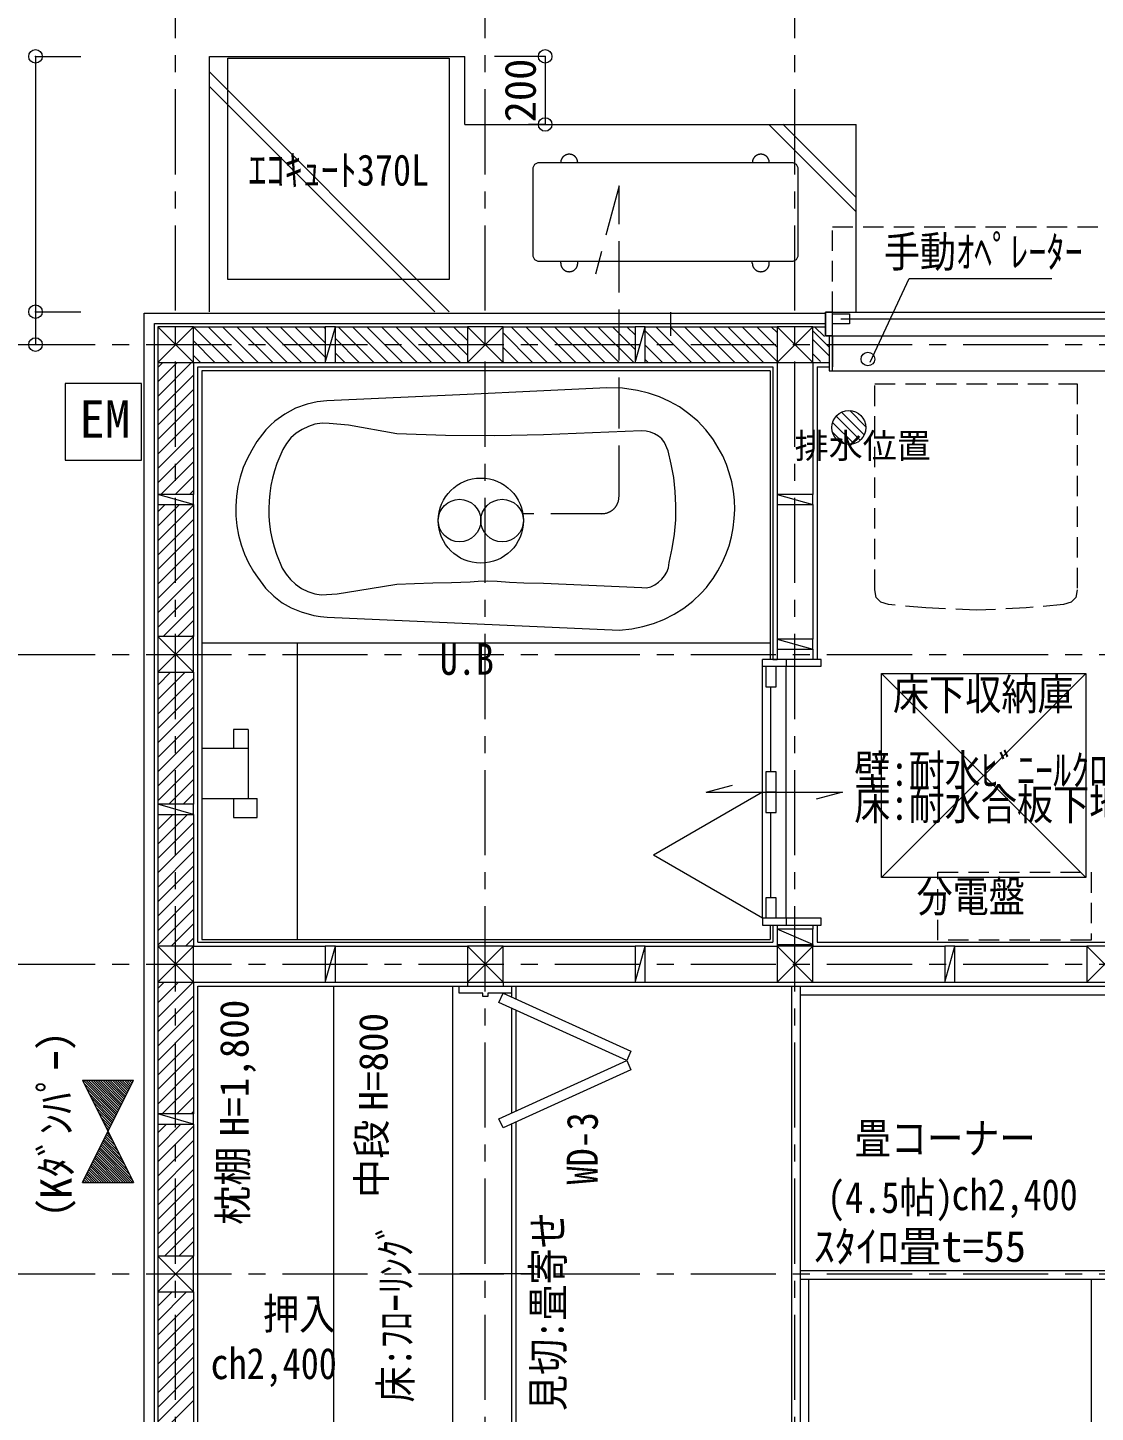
# Model space of a CAD drawing. Units: millimetres at full size, sheet at 1:50. Extents: x -16792 to 54909, y -26252 to 25759.
# Drawn here: x -5591 to -2454, y 412 to 4480 of the extents above; entities that cross this region are included whole.
import ezdxf
from ezdxf.enums import TextEntityAlignment as Align

# ---------------------------------------------------------------- set-up
doc = ezdxf.new("R2010")
doc.units = ezdxf.units.MM
doc.header["$LTSCALE"] = 50
doc.header["$PDMODE"] = 32
doc.header["$PDSIZE"] = 40
for name, pattern in [('CHAIN1', [8, 5, -1, 1, -1]), ('DASHED1', [1.8, 1.2, -0.6]), ('DASHED3', [4, 3, -1])]:
    doc.linetypes.add(name, pattern=pattern)
for name, color, linetype, lineweight in [('3-1_通り芯・通り番号', 7, 'Continuous', 13), ('3-2_柱(黄)', 4, 'Continuous', 5), ('3-3_仕上線(黄)', 3, 'Continuous', 20), ('3-4_下地・間柱(水色)', 4, 'Continuous', 5), ('3-5_サッシ・室内建具', 7, 'Continuous', 13), ('3-6_住宅設備・造作', 4, 'Continuous', 5), ('3-8_ハッチング', 1, 'Continuous', 9), ('3-9_建築設備', 5, 'Continuous', 13), ('3-A_文字', 7, 'Continuous', 13), ('3-F_寸法・方位', 7, 'Continuous', 13), ('C-0', 6, 'Continuous', 13)]:
    doc.layers.add(name, color=color, linetype=linetype, lineweight=lineweight)
doc.layers.add('C-A', color=6, linetype='Continuous')
doc.styles.add('ＭＳ ゴシック', font='')
doc.styles.get('ＭＳ ゴシック').set_extended_font_data('MS Gothic')

msp = doc.modelspace()

# ---------------------------------------------------------------- linework, layer by layer
at = {"layer": '3-1_通り芯・通り番号', "color": 1, "linetype": 'CHAIN1', "lineweight": 9}
for p, q in [((-5156.26, -5551.2), (-5156.26, 6242.32)), ((-4246.26, -5551.2), (-4246.26, 6242.32)), ((-3336.26, -5551.2), (-3336.26, 6242.32)), ((-7242.18, 3548.8), (4082.32, 3548.8)), ((-7242.18, 2638.8), (4082.32, 2638.8)), ((-7242.18, 1728.8), (4082.32, 1728.8)), ((-7242.18, 818.8), (4082.32, 818.8))]:
    msp.add_line(p, q, dxfattribs=at)
at = {"layer": '3-2_柱(黄)'}
for p, q in [((-5208.76, 3601.3), (-5103.76, 3496.3)), ((-5103.76, 3601.3), (-5208.76, 3496.3)), ((-4298.76, 3601.3), (-4193.76, 3496.3)), ((-4193.76, 3601.3), (-4298.76, 3496.3)), ((-3388.76, 3601.3), (-3283.76, 3496.3)), ((-3283.76, 3601.3), (-3388.76, 3496.3)), ((-5208.76, 2586.3), (-5103.76, 2691.3)), ((-5208.76, 2691.3), (-5103.76, 2586.3)), ((-3283.76, 1786.3), (-3388.76, 1831.3)), ((-5208.76, 1781.3), (-5103.76, 1676.3)), ((-5103.76, 1781.3), (-5208.76, 1676.3)), ((-4298.76, 1781.3), (-4193.76, 1676.3)), ((-4193.76, 1781.3), (-4298.76, 1676.3)), ((-3388.76, 1781.3), (-3283.76, 1676.3)), ((-3283.76, 1781.3), (-3388.76, 1676.3)), ((-2478.76, 1781.3), (-2373.76, 1676.3)), ((-2373.76, 1781.3), (-2478.76, 1676.3)), ((-5208.76, 766.3), (-5103.76, 871.3)), ((-5208.76, 871.3), (-5103.76, 766.3))]:
    msp.add_line(p, q, dxfattribs=at)
at = {"layer": '3-2_柱(黄)', "color": 3, "lineweight": 20}
for points in [[(-5208.76, 3601.3), (-5208.76, 3496.3), (-5103.76, 3496.3), (-5103.76, 3601.3)], [(-4298.76, 3601.3), (-4298.76, 3496.3), (-4193.76, 3496.3), (-4193.76, 3601.3)], [(-3388.76, 3601.3), (-3388.76, 3496.3), (-3283.76, 3496.3), (-3283.76, 3601.3)], [(-5208.76, 2586.3), (-5103.76, 2586.3), (-5103.76, 2691.3), (-5208.76, 2691.3)], [(-5208.76, 1781.3), (-5208.76, 1676.3), (-5103.76, 1676.3), (-5103.76, 1781.3)], [(-4298.76, 1781.3), (-4298.76, 1676.3), (-4193.76, 1676.3), (-4193.76, 1781.3)], [(-3388.76, 1781.3), (-3388.76, 1676.3), (-3283.76, 1676.3), (-3283.76, 1781.3)], [(-2478.76, 1781.3), (-2478.76, 1676.3), (-2373.76, 1676.3), (-2373.76, 1781.3)], [(-5208.76, 766.3), (-5103.76, 766.3), (-5103.76, 871.3), (-5208.76, 871.3)]]:
    msp.add_lwpolyline(points, close=True, dxfattribs=at)
at = {"layer": '3-3_仕上線(黄)'}
for p, q in [((-5248.76, 3641.3), (-4246.26, 3641.3)), ((-5248.76, 2638.8), (-5248.76, 3641.3)), ((-4246.26, 3641.3), (-3246.26, 3641.3)), ((-5091.26, 3483.8), (-4246.26, 3483.8)), ((-5091.26, 2638.8), (-5091.26, 3483.8)), ((-4246.26, 3483.8), (-3401.26, 3483.8)), ((-3401.26, 3483.8), (-3401.26, 2623.8)), ((-3271.26, 3483.8), (-3271.26, 2623.8)), ((-3271.26, 3483.8), (-3236.26, 3483.8)), ((-5248.76, 1728.8), (-5248.76, 2638.8)), ((-5091.26, 1793.8), (-5091.26, 2638.8)), ((-3401.26, 1843.8), (-3401.26, 1793.8)), ((-3271.26, 1843.8), (-3271.26, 1793.8)), ((-5091.26, 1793.8), (-4246.26, 1793.8)), ((-4246.26, 1793.8), (-3401.26, 1793.8)), ((-5248.76, 818.8), (-5248.76, 1728.8)), ((-5091.26, 1663.8), (-4323.26, 1663.8)), ((-5091.26, 818.8), (-5091.26, 1663.8)), ((-5248.76, 181.8), (-5248.76, 818.8)), ((-5091.26, 153.8), (-5091.26, 818.8))]:
    msp.add_line(p, q, dxfattribs=at)
for points in [[(-3271.26, 1793.8), (-2426.26, 1793.8), (-1581.26, 1793.8)], [(-4169.26, 1663.8), (-1581.26, 1663.8), (-1581.26, 1246.3)]]:
    msp.add_lwpolyline(points, dxfattribs=at)
at = {"layer": '3-4_下地・間柱(水色)'}
for p, q in [((-5217.76, 2638.8), (-5217.76, 3610.3)), ((-5217.76, 3610.3), (-4246.26, 3610.3)), ((-5103.76, 3601.3), (-4716.26, 3601.3)), ((-4716.26, 3496.3), (-4686.26, 3601.3)), ((-4686.26, 3601.3), (-4716.26, 3601.3)), ((-4716.26, 3601.3), (-4716.26, 3496.3)), ((-4686.26, 3496.3), (-4686.26, 3601.3)), ((-4686.26, 3601.3), (-4298.76, 3601.3)), ((-4246.26, 3610.3), (-3246.26, 3610.3)), ((-4193.76, 3601.3), (-3806.26, 3601.3)), ((-3806.26, 3496.3), (-3776.26, 3601.3)), ((-3776.26, 3601.3), (-3806.26, 3601.3)), ((-3806.26, 3601.3), (-3806.26, 3496.3)), ((-3776.26, 3601.3), (-3388.76, 3601.3)), ((-3776.26, 3496.3), (-3776.26, 3601.3)), ((-3283.76, 3601.3), (-3246.26, 3601.3)), ((-5103.76, 3496.3), (-5103.76, 3108.8)), ((-5103.76, 3496.3), (-4716.26, 3496.3)), ((-4716.26, 3496.3), (-4686.26, 3496.3)), ((-4686.26, 3496.3), (-4298.76, 3496.3)), ((-4193.76, 3496.3), (-3806.26, 3496.3)), ((-3806.26, 3496.3), (-3776.26, 3496.3)), ((-3776.26, 3496.3), (-3388.76, 3496.3)), ((-3388.76, 3496.3), (-3388.76, 3108.8)), ((-3283.76, 3496.3), (-3261.26, 3496.3)), ((-3283.76, 3496.3), (-3283.76, 3108.8)), ((-3144.72, 3267.68), (-3215.32, 3338.27)), ((-3132.67, 3283.91), (-3199.09, 3350.33)), ((-3128.08, 3307.6), (-3175.39, 3354.92)), ((-3162.71, 3257.38), (-3225.61, 3320.28)), ((-3190.08, 3256.46), (-3226.53, 3292.92)), ((-5103.76, 3078.8), (-5208.76, 3108.8)), ((-5103.76, 3108.8), (-5208.76, 3108.8)), ((-5103.76, 3078.8), (-5103.76, 3108.8)), ((-3388.76, 3108.8), (-3283.76, 3078.8)), ((-3388.76, 3108.8), (-3388.76, 3078.8)), ((-3283.76, 3108.8), (-3388.76, 3108.8)), ((-3283.76, 3078.8), (-3283.76, 3108.8)), ((-5208.76, 3078.8), (-5208.76, 2691.3)), ((-5208.76, 3078.8), (-5103.76, 3078.8)), ((-5103.76, 3078.8), (-5103.76, 2691.3)), ((-3388.76, 3078.8), (-3283.76, 3078.8)), ((-3388.76, 3078.8), (-3388.76, 2683.8)), ((-3283.76, 3078.8), (-3283.76, 2683.8)), ((-3388.76, 2683.8), (-3283.76, 2653.8)), ((-3388.76, 2683.8), (-3388.76, 2653.8)), ((-3283.76, 2683.8), (-3388.76, 2683.8)), ((-3388.76, 2653.8), (-3283.76, 2653.8)), ((-3388.76, 2653.8), (-3388.76, 2623.8)), ((-3283.76, 2653.8), (-3283.76, 2683.8)), ((-3283.76, 2653.8), (-3283.76, 2623.8)), ((-5217.76, 1728.8), (-5217.76, 2638.8)), ((-5208.76, 2586.3), (-5208.76, 2198.8)), ((-5103.76, 2586.3), (-5103.76, 2198.8)), ((-5103.76, 2168.8), (-5208.76, 2198.8)), ((-5208.76, 2198.8), (-5208.76, 2168.8)), ((-5103.76, 2198.8), (-5208.76, 2198.8)), ((-5103.76, 2168.8), (-5103.76, 2198.8)), ((-5208.76, 2168.8), (-5103.76, 2168.8)), ((-5208.76, 2168.8), (-5208.76, 1781.3)), ((-5103.76, 2168.8), (-5103.76, 1781.3)), ((-3388.76, 1843.8), (-3388.76, 1831.3)), ((-3388.76, 1831.3), (-3388.76, 1786.3)), ((-3283.76, 1831.3), (-3388.76, 1831.3)), ((-3283.76, 1843.8), (-3283.76, 1831.3)), ((-3283.76, 1786.3), (-3283.76, 1831.3)), ((-5103.76, 1781.3), (-4716.26, 1781.3)), ((-4716.26, 1676.3), (-4686.26, 1781.3)), ((-4686.26, 1781.3), (-4716.26, 1781.3)), ((-4716.26, 1781.3), (-4716.26, 1676.3)), ((-4686.26, 1676.3), (-4686.26, 1781.3)), ((-4686.26, 1781.3), (-4298.76, 1781.3)), ((-4193.76, 1781.3), (-3806.26, 1781.3)), ((-3806.26, 1676.3), (-3776.26, 1781.3)), ((-3776.26, 1781.3), (-3806.26, 1781.3)), ((-3806.26, 1781.3), (-3806.26, 1676.3)), ((-3776.26, 1676.3), (-3776.26, 1781.3)), ((-3776.26, 1781.3), (-3388.76, 1781.3)), ((-3388.76, 1786.3), (-3283.76, 1786.3)), ((-3388.76, 1786.3), (-3388.76, 1781.3)), ((-3283.76, 1786.3), (-3283.76, 1781.3)), ((-3283.76, 1781.3), (-2896.26, 1781.3)), ((-2896.26, 1676.3), (-2866.26, 1781.3)), ((-2866.26, 1781.3), (-2896.26, 1781.3)), ((-2896.26, 1781.3), (-2896.26, 1676.3)), ((-2866.26, 1676.3), (-2866.26, 1781.3)), ((-2866.26, 1781.3), (-2478.76, 1781.3)), ((-5217.76, 818.8), (-5217.76, 1728.8)), ((-5208.76, 1676.3), (-5208.76, 1288.8)), ((-5103.76, 1676.3), (-5103.76, 1288.8)), ((-5103.76, 1676.3), (-4716.26, 1676.3)), ((-4716.26, 1676.3), (-4686.26, 1676.3)), ((-4686.26, 1676.3), (-4298.76, 1676.3)), ((-4298.76, 1676.3), (-4298.76, 1663.8)), ((-4193.76, 1676.3), (-4193.76, 1663.8)), ((-4193.76, 1676.3), (-3806.26, 1676.3)), ((-3806.26, 1676.3), (-3776.26, 1676.3)), ((-3776.26, 1676.3), (-3388.76, 1676.3)), ((-3283.76, 1676.3), (-2896.26, 1676.3)), ((-2896.26, 1676.3), (-2866.26, 1676.3)), ((-2866.26, 1676.3), (-2478.76, 1676.3)), ((-4691.26, 153.8), (-4691.26, 1663.8)), ((-4341.26, -26.2), (-4341.26, 1663.8)), ((-4298.76, 1643.8), (-4298.76, 1643.7)), ((-4169.26, 1643.8), (-4169.26, 1632.66)), ((-3321.26, 1663.8), (-3321.26, -936.2)), ((-4169.26, 1599.7), (-4169.26, 1291.73)), ((-5103.76, 1258.8), (-5208.76, 1288.8)), ((-5208.76, 1288.8), (-5208.76, 1258.8)), ((-5103.76, 1288.8), (-5208.76, 1288.8)), ((-5103.76, 1258.8), (-5103.76, 1288.8)), ((-5208.76, 1258.8), (-5208.76, 871.3)), ((-5208.76, 1258.8), (-5103.76, 1258.8)), ((-5103.76, 1258.8), (-5103.76, 871.3)), ((-4169.26, 1258.78), (-4169.26, 378.83)), ((-5217.76, 181.8), (-5217.76, 818.8)), ((-3321.26, 803.8), (-1581.26, 803.8)), ((-5208.76, 766.3), (-5208.76, 378.8)), ((-5103.76, 766.3), (-5103.76, 378.8))]:
    msp.add_line(p, q, dxfattribs=at)
at = {"layer": '3-4_下地・間柱(水色)', "color": 1, "lineweight": 9}
for p, q in [((-4156.26, 1663.8), (-4156.26, 1626.75)), ((-3346.26, 1663.8), (-3346.26, -936.2)), ((-3321.26, 1638.8), (-1581.26, 1638.8)), ((-4156.26, 1593.79), (-4156.26, 1297.65)), ((-4156.26, 1264.69), (-4156.26, 372.91)), ((-3321.26, 828.8), (-1581.26, 828.8)), ((-3296.26, 803.8), (-3296.26, -936.2)), ((-2466.26, 803.8), (-2466.26, -936.2))]:
    msp.add_line(p, q, dxfattribs=at)
at = {"layer": '3-4_下地・間柱(水色)'}
msp.add_lwpolyline([(-5208.76, 3496.3), (-5208.76, 3108.8), (-5208.76, 3078.8)], dxfattribs=at)
msp.add_circle((-3178.01, 3304.98), 50, dxfattribs=at)
at = {"layer": '3-5_サッシ・室内建具'}
for p, q in [((-3226.26, 3644.3), (-3246.26, 3644.3)), ((-3246.26, 3574.3), (-3246.26, 3644.3)), ((-3246.26, 3644.3), (-1626.26, 3644.3)), ((-3246.26, 3641.3), (-3246.26, 3632.3)), ((-3226.26, 3471.8), (-3226.26, 3644.3)), ((-3201.26, 3624.3), (-1651.26, 3624.3)), ((-3226.26, 3574.3), (-3246.26, 3574.3)), ((-3246.26, 3574.3), (-1626.26, 3574.3)), ((-3236.26, 3471.8), (-1616.26, 3471.8)), ((-3259.26, 2623.8), (-3431.76, 2623.8)), ((-3431.76, 2603.8), (-3431.76, 2623.8)), ((-3431.76, 1863.8), (-3431.76, 2603.8)), ((-3431.76, 2603.8), (-3259.26, 2603.8)), ((-3421.76, 2603.8), (-3421.76, 2543.8)), ((-3401.26, 2623.8), (-3388.76, 2623.8)), ((-3391.76, 2543.8), (-3391.76, 2603.8)), ((-3361.76, 2623.8), (-3361.76, 2603.8)), ((-3361.76, 1863.8), (-3361.76, 2603.8)), ((-3259.26, 2603.8), (-3259.26, 2623.8)), ((-3421.76, 2543.8), (-3391.76, 2543.8)), ((-3406.76, 2293.8), (-3406.76, 2543.8)), ((-3421.76, 2293.8), (-3421.76, 2173.8)), ((-3391.76, 2293.8), (-3421.76, 2293.8)), ((-3391.76, 2173.8), (-3391.76, 2293.8)), ((-3596.76, 2233.8), (-3519.48, 2254.51)), ((-3431.86, 2233.8), (-3752.29, 2048.8)), ((-3596.76, 2233.8), (-3196.76, 2233.8)), ((-3391.76, 2233.8), (-3421.76, 2233.8)), ((-3196.76, 2233.8), (-3274.03, 2213.1)), ((-3421.76, 2173.8), (-3391.76, 2173.8)), ((-3406.76, 1923.8), (-3406.76, 2173.8)), ((-3431.86, 1863.8), (-3752.29, 2048.8)), ((-3391.76, 1863.8), (-3391.76, 1923.8)), ((-3259.26, 1863.8), (-3431.76, 1863.8)), ((-3431.76, 1863.8), (-3431.76, 1843.8)), ((-3401.26, 1843.8), (-3388.76, 1843.8)), ((-3361.76, 1863.8), (-3361.76, 1843.8)), ((-4323.26, 1643.8), (-4323.26, 1663.8)), ((-4323.26, 1663.8), (-4169.26, 1663.8)), ((-4253.76, 1643.8), (-4323.26, 1643.8)), ((-4253.76, 1633.8), (-4253.76, 1643.8)), ((-4169.26, 1643.8), (-4238.76, 1643.8)), ((-4169.26, 1663.8), (-4169.26, 1643.8)), ((-4101.26, 818.8), (-4321.26, 818.8))]:
    msp.add_line(p, q, dxfattribs=at)
at = {"layer": '3-5_サッシ・室内建具', "linetype": 'DASHED1'}
msp.add_lwpolyline([(-3226.26, 3644.3), (-3226.26, 3894.3), (-1626.26, 3894.3)], dxfattribs=at)
at = {"layer": '3-5_サッシ・室内建具'}
for points in [[(-3115.02, 3497.55), (-3001.03, 3742.8), (-2581.39, 3742.8)], [(-3246.26, 3641.3), (-3246.26, 3574.3), (-3226.26, 3574.3), (-3226.26, 3483.8)], [(-3226.26, 3639.3), (-3176.26, 3639.3), (-3176.26, 3609.3), (-3226.26, 3609.3)], [(-3236.26, 3574.3), (-3236.26, 3471.8), (-3226.26, 3471.8)], [(-3391.76, 1923.8), (-3421.76, 1923.8), (-3421.76, 1863.8)], [(-3431.76, 1843.8), (-3259.26, 1843.8), (-3259.26, 1863.8)], [(-4238.76, 1643.8), (-4238.76, 1633.8), (-4253.76, 1633.8)]]:
    msp.add_lwpolyline(points, dxfattribs=at)
msp.add_lwpolyline([(-4193.76, 1247.63), (-4206.18, 1274.94), (-3830.69, 1445.72), (-4206.18, 1616.49), (-4193.76, 1643.8), (-3818.27, 1473.03), (-3830.69, 1445.72), (-3818.27, 1418.41)], close=True, dxfattribs=at)
msp.add_circle((-3122.05, 3506.34), 20.02, dxfattribs=at)
at = {"layer": '3-6_住宅設備・造作'}
for p, q in [((-5056.26, 4395.3), (-4306.26, 4395.3)), ((-5056.26, 3645.3), (-5056.26, 4395.3)), ((-4306.26, 4195.3), (-4306.26, 4395.3)), ((-5056.26, 4349.49), (-4352.07, 3645.3)), ((-5056.26, 4307.06), (-4394.5, 3645.3)), ((-4306.26, 4195.3), (-3156.26, 4195.3)), ((-3413.18, 4195.3), (-3156.26, 3938.38)), ((-3371.5, 4196.05), (-3156.26, 3980.81)), ((-3156.26, 3645.3), (-3156.26, 4195.3)), ((-3999.24, 4107.9), (-3999.96, 4107.9)), ((-3341.6, 4082.9), (-4091.6, 4082.9)), ((-4024.6, 3787.9), (-4024.6, 3793.9)), ((-3974.61, 3787.18), (-3974.61, 3793.9)), ((-3461.6, 3787.9), (-3461.6, 3793.9)), ((-3411.61, 3787.18), (-3411.61, 3793.9)), ((-3999.96, 3762.9), (-3999.24, 3762.9)), ((-3408.76, 3471.3), (-5078.76, 3471.3)), ((-3408.76, 3471.3), (-3408.76, 2623.8)), ((-3408.76, 2671.3), (-5078.76, 2671.3)), ((-4798.76, 2671.3), (-4798.76, 1801.3)), ((-3082.09, 1982.97), (-2482.09, 2582.97)), ((-3082.09, 2582.97), (-2482.09, 2582.97)), ((-4985.76, 2418.3), (-4985.76, 2362.3)), ((-4942.76, 2418.3), (-4985.76, 2418.3)), ((-4942.76, 2418.3), (-4942.76, 2215.3)), ((-4942.76, 2362.3), (-5078.76, 2362.3)), ((-5078.76, 2215.3), (-4916.76, 2215.3)), ((-4985.76, 2215.3), (-4985.76, 2159.3)), ((-3408.76, 1843.8), (-3408.76, 1801.3))]:
    msp.add_line(p, q, dxfattribs=at)
at = {"layer": '3-6_住宅設備・造作', "linetype": 'DASHED1'}
for p, q in [((-2506.86, 3433.3), (-2506.86, 2828.3)), ((-3097.86, 2806.3), (-3101.86, 2828.3)), ((-2506.86, 2828.3), (-2510.86, 2806.3)), ((-3083.86, 2792.3), (-3097.86, 2806.3)), ((-3061.86, 2785.3), (-3083.86, 2792.3)), ((-2951.86, 2775.3), (-3061.86, 2785.3)), ((-2803.86, 2768.3), (-2951.86, 2775.3)), ((-2656.86, 2775.3), (-2803.86, 2768.3)), ((-2546.86, 2785.3), (-2656.86, 2775.3)), ((-2524.86, 2792.3), (-2546.86, 2785.3)), ((-2510.86, 2806.3), (-2524.86, 2792.3))]:
    msp.add_line(p, q, dxfattribs=at)
at = {"layer": '3-6_住宅設備・造作'}
msp.add_lwpolyline([(-4352.68, 4389.89), (-4352.68, 3739.89), (-5002.68, 3739.89), (-5002.68, 4389.89)], close=True, dxfattribs=at)
for points in [[(-3999.96, 4107.9), (-4000.68, 4107.87), (-4001.4, 4107.83), (-4002.12, 4107.77), (-4002.83, 4107.69), (-4003.55, 4107.58), (-4004.26, 4107.46), (-4004.96, 4107.32), (-4005.66, 4107.15), (-4006.36, 4106.97), (-4007.05, 4106.76), (-4007.74, 4106.54), (-4008.41, 4106.29), (-4009.08, 4106.03), (-4009.75, 4105.75), (-4010.4, 4105.44), (-4011.05, 4105.12), (-4011.68, 4104.78), (-4012.31, 4104.43), (-4012.92, 4104.05), (-4013.53, 4103.66), (-4014.12, 4103.25), (-4014.7, 4102.82), (-4015.27, 4102.38), (-4015.82, 4101.92), (-4016.36, 4101.44), (-4016.89, 4100.95), (-4017.41, 4100.45), (-4017.9, 4099.93), (-4018.39, 4099.39), (-4018.85, 4098.84), (-4019.31, 4098.28), (-4019.74, 4097.71), (-4020.16, 4097.12), (-4020.56, 4096.52), (-4020.95, 4095.91), (-4021.31, 4095.29), (-4021.66, 4094.66), (-4021.99, 4094.02), (-4022.3, 4093.37)], [(-3988.8, 4105.44), (-3989.45, 4105.75), (-3990.12, 4106.03), (-3990.79, 4106.29), (-3991.47, 4106.54), (-3992.15, 4106.76), (-3992.84, 4106.97), (-3993.54, 4107.15), (-3994.24, 4107.32), (-3994.94, 4107.46), (-3995.65, 4107.58), (-3996.37, 4107.69), (-3997.08, 4107.77), (-3997.8, 4107.83), (-3998.52, 4107.87), (-3999.24, 4107.9)], [(-3436.96, 4107.9), (-3437.68, 4107.87), (-3438.4, 4107.83), (-3439.12, 4107.77), (-3439.83, 4107.69), (-3440.55, 4107.58), (-3441.26, 4107.46), (-3441.96, 4107.32), (-3442.66, 4107.15), (-3443.36, 4106.97), (-3444.05, 4106.76), (-3444.74, 4106.54), (-3445.41, 4106.29), (-3446.08, 4106.03), (-3446.75, 4105.75), (-3447.4, 4105.44), (-3448.05, 4105.12), (-3448.68, 4104.78), (-3449.31, 4104.43), (-3449.92, 4104.05), (-3450.53, 4103.66), (-3451.12, 4103.25), (-3451.7, 4102.82), (-3452.27, 4102.38), (-3452.82, 4101.92), (-3453.36, 4101.44), (-3453.89, 4100.95), (-3454.41, 4100.45), (-3454.9, 4099.93), (-3455.39, 4099.39), (-3455.85, 4098.84), (-3456.31, 4098.28), (-3456.74, 4097.71), (-3457.16, 4097.12), (-3457.56, 4096.52), (-3457.95, 4095.91), (-3458.31, 4095.29), (-3458.66, 4094.66), (-3458.99, 4094.02), (-3459.3, 4093.37)], [(-3425.8, 4105.44), (-3426.45, 4105.75), (-3427.12, 4106.03), (-3427.79, 4106.29), (-3428.47, 4106.54), (-3429.15, 4106.76), (-3429.84, 4106.97), (-3430.54, 4107.15), (-3431.24, 4107.32), (-3431.94, 4107.46), (-3432.65, 4107.58), (-3433.37, 4107.69), (-3434.08, 4107.77), (-3434.8, 4107.83), (-3435.52, 4107.87), (-3436.24, 4107.9), (-3436.96, 4107.9)], [(-4091.6, 4082.9), (-4101.6, 4077.9), (-4106.6, 4067.9)], [(-4106.6, 4067.9), (-4106.6, 3808.9), (-4101.6, 3798.9), (-4091.6, 3793.9), (-3341.6, 3793.9)], [(-4022.3, 4093.37), (-4022.59, 4092.71), (-4022.87, 4092.05), (-4023.12, 4091.37), (-4023.36, 4090.69), (-4023.57, 4090), (-4023.76, 4089.31), (-4023.94, 4088.61), (-4024.09, 4087.91), (-4024.23, 4087.2), (-4024.34, 4086.49), (-4024.44, 4085.77), (-4024.51, 4085.06), (-4024.56, 4084.34), (-4024.59, 4083.62), (-4024.6, 4082.9)], [(-3974.6, 4082.9), (-3974.61, 4083.62), (-3974.64, 4084.34), (-3974.69, 4085.06), (-3974.77, 4085.77), (-3974.86, 4086.49), (-3974.97, 4087.2), (-3975.11, 4087.91), (-3975.26, 4088.61), (-3975.44, 4089.31), (-3975.63, 4090), (-3975.85, 4090.69), (-3976.08, 4091.37), (-3976.34, 4092.05), (-3976.61, 4092.71), (-3976.9, 4093.37), (-3977.21, 4094.02), (-3977.54, 4094.66), (-3977.89, 4095.29), (-3978.26, 4095.91), (-3978.64, 4096.52), (-3979.04, 4097.12), (-3979.46, 4097.71), (-3979.9, 4098.28), (-3980.35, 4098.84), (-3980.81, 4099.39), (-3981.3, 4099.93), (-3981.8, 4100.45), (-3982.31, 4100.95), (-3982.84, 4101.44), (-3983.38, 4101.92), (-3983.93, 4102.38), (-3984.5, 4102.82), (-3985.08, 4103.25), (-3985.67, 4103.66), (-3986.28, 4104.05), (-3986.89, 4104.43), (-3987.52, 4104.78), (-3988.16, 4105.12), (-3988.8, 4105.44)], [(-3459.3, 4093.37), (-3459.59, 4092.71), (-3459.87, 4092.05), (-3460.12, 4091.37), (-3460.36, 4090.69), (-3460.57, 4090), (-3460.76, 4089.31), (-3460.94, 4088.61), (-3461.09, 4087.91), (-3461.23, 4087.2), (-3461.34, 4086.49), (-3461.44, 4085.77), (-3461.51, 4085.06), (-3461.56, 4084.34), (-3461.59, 4083.62), (-3461.6, 4082.9)], [(-3411.6, 4082.9), (-3411.61, 4083.62), (-3411.64, 4084.34), (-3411.69, 4085.06), (-3411.77, 4085.77), (-3411.86, 4086.49), (-3411.97, 4087.2), (-3412.11, 4087.91), (-3412.26, 4088.61), (-3412.44, 4089.31), (-3412.63, 4090), (-3412.85, 4090.69), (-3413.08, 4091.37), (-3413.34, 4092.05), (-3413.61, 4092.71), (-3413.9, 4093.37), (-3414.21, 4094.02), (-3414.54, 4094.66), (-3414.89, 4095.29), (-3415.26, 4095.91), (-3415.64, 4096.52), (-3416.04, 4097.12), (-3416.46, 4097.71), (-3416.9, 4098.28), (-3417.35, 4098.84), (-3417.81, 4099.39), (-3418.3, 4099.93), (-3418.8, 4100.45), (-3419.31, 4100.95), (-3419.84, 4101.44), (-3420.38, 4101.92), (-3420.93, 4102.38), (-3421.5, 4102.82), (-3422.08, 4103.25), (-3422.67, 4103.66), (-3423.28, 4104.05), (-3423.89, 4104.43), (-3424.52, 4104.78), (-3425.16, 4105.12), (-3425.8, 4105.44)], [(-3341.6, 3793.9), (-3331.6, 3798.9), (-3326.6, 3808.9), (-3326.6, 4067.9), (-3331.6, 4077.9), (-3341.6, 4082.9)], [(-4024.6, 3787.9), (-4024.59, 3787.18), (-4024.56, 3786.46), (-4024.51, 3785.74), (-4024.44, 3785.02), (-4024.34, 3784.31), (-4024.23, 3783.6), (-4024.09, 3782.89), (-4023.94, 3782.18), (-4023.76, 3781.49), (-4023.57, 3780.79), (-4023.36, 3780.1), (-4023.12, 3779.42), (-4022.87, 3778.75), (-4022.59, 3778.08), (-4022.3, 3777.42), (-4021.99, 3776.77), (-4021.66, 3776.13), (-4021.31, 3775.5), (-4020.95, 3774.88), (-4020.56, 3774.27), (-4020.16, 3773.67), (-4019.74, 3773.09), (-4019.31, 3772.51), (-4018.85, 3771.95), (-4018.39, 3771.4), (-4017.9, 3770.87), (-4017.41, 3770.35), (-4016.89, 3769.84), (-4016.36, 3769.35), (-4015.82, 3768.88), (-4015.27, 3768.42), (-4014.7, 3767.97), (-4014.12, 3767.55), (-4013.53, 3767.14), (-4012.92, 3766.74), (-4012.31, 3766.37), (-4011.68, 3766.01), (-4011.05, 3765.67), (-4010.4, 3765.35)], [(-3976.9, 3777.42), (-3976.61, 3778.08), (-3976.34, 3778.75), (-3976.08, 3779.42), (-3975.85, 3780.1), (-3975.63, 3780.79), (-3975.44, 3781.49), (-3975.26, 3782.18), (-3975.11, 3782.89), (-3974.97, 3783.6), (-3974.86, 3784.31), (-3974.77, 3785.02), (-3974.69, 3785.74), (-3974.64, 3786.46), (-3974.61, 3787.18), (-3974.6, 3787.9)], [(-3461.6, 3787.9), (-3461.59, 3787.18), (-3461.56, 3786.46), (-3461.51, 3785.74), (-3461.44, 3785.02), (-3461.34, 3784.31), (-3461.23, 3783.6), (-3461.09, 3782.89), (-3460.94, 3782.18), (-3460.76, 3781.49), (-3460.57, 3780.79), (-3460.36, 3780.1), (-3460.12, 3779.42), (-3459.87, 3778.75), (-3459.59, 3778.08), (-3459.3, 3777.42), (-3458.99, 3776.77), (-3458.66, 3776.13), (-3458.31, 3775.5), (-3457.95, 3774.88), (-3457.56, 3774.27), (-3457.16, 3773.67), (-3456.74, 3773.09), (-3456.31, 3772.51), (-3455.85, 3771.95), (-3455.39, 3771.4), (-3454.9, 3770.87), (-3454.41, 3770.35), (-3453.89, 3769.84), (-3453.36, 3769.35), (-3452.82, 3768.88), (-3452.27, 3768.42), (-3451.7, 3767.97), (-3451.12, 3767.55), (-3450.53, 3767.14), (-3449.92, 3766.74), (-3449.31, 3766.37), (-3448.68, 3766.01), (-3448.05, 3765.67), (-3447.4, 3765.35)], [(-3413.9, 3777.42), (-3413.61, 3778.08), (-3413.34, 3778.75), (-3413.08, 3779.42), (-3412.85, 3780.1), (-3412.63, 3780.79), (-3412.44, 3781.49), (-3412.26, 3782.18), (-3412.11, 3782.89), (-3411.97, 3783.6), (-3411.86, 3784.31), (-3411.77, 3785.02), (-3411.69, 3785.74), (-3411.64, 3786.46), (-3411.61, 3787.18), (-3411.6, 3787.9)], [(-4010.4, 3765.35), (-4009.75, 3765.05), (-4009.08, 3764.77), (-4008.41, 3764.5), (-4007.74, 3764.26), (-4007.05, 3764.03), (-4006.36, 3763.83), (-4005.66, 3763.64), (-4004.96, 3763.48), (-4004.26, 3763.34), (-4003.55, 3763.21), (-4002.83, 3763.11), (-4002.12, 3763.03), (-4001.4, 3762.96), (-4000.68, 3762.92), (-3999.96, 3762.9)], [(-3999.24, 3762.9), (-3998.52, 3762.92), (-3997.8, 3762.96), (-3997.08, 3763.03), (-3996.37, 3763.11), (-3995.65, 3763.21), (-3994.94, 3763.34), (-3994.24, 3763.48), (-3993.54, 3763.64), (-3992.84, 3763.83), (-3992.15, 3764.03), (-3991.47, 3764.26), (-3990.79, 3764.5), (-3990.12, 3764.77), (-3989.45, 3765.05), (-3988.8, 3765.35), (-3988.16, 3765.67), (-3987.52, 3766.01), (-3986.89, 3766.37), (-3986.28, 3766.74), (-3985.67, 3767.14), (-3985.08, 3767.55), (-3984.5, 3767.97), (-3983.93, 3768.42), (-3983.38, 3768.88), (-3982.84, 3769.35), (-3982.31, 3769.84), (-3981.8, 3770.35), (-3981.3, 3770.87), (-3980.81, 3771.4), (-3980.35, 3771.95), (-3979.9, 3772.51), (-3979.46, 3773.09), (-3979.04, 3773.67), (-3978.64, 3774.27), (-3978.26, 3774.88), (-3977.89, 3775.5), (-3977.54, 3776.13), (-3977.21, 3776.77), (-3976.9, 3777.42)], [(-3447.4, 3765.35), (-3446.75, 3765.05), (-3446.08, 3764.77), (-3445.41, 3764.5), (-3444.74, 3764.26), (-3444.05, 3764.03), (-3443.36, 3763.83), (-3442.66, 3763.64), (-3441.96, 3763.48), (-3441.26, 3763.34), (-3440.55, 3763.21), (-3439.83, 3763.11), (-3439.12, 3763.03), (-3438.4, 3762.96), (-3437.68, 3762.92), (-3436.96, 3762.9), (-3436.24, 3762.9)], [(-3436.24, 3762.9), (-3435.52, 3762.92), (-3434.8, 3762.96), (-3434.08, 3763.03), (-3433.37, 3763.11), (-3432.65, 3763.21), (-3431.94, 3763.34), (-3431.24, 3763.48), (-3430.54, 3763.64), (-3429.84, 3763.83), (-3429.15, 3764.03), (-3428.47, 3764.26), (-3427.79, 3764.5), (-3427.12, 3764.77), (-3426.45, 3765.05), (-3425.8, 3765.35), (-3425.16, 3765.67), (-3424.52, 3766.01), (-3423.89, 3766.37), (-3423.28, 3766.74), (-3422.67, 3767.14), (-3422.08, 3767.55), (-3421.5, 3767.97), (-3420.93, 3768.42), (-3420.38, 3768.88), (-3419.84, 3769.35), (-3419.31, 3769.84), (-3418.8, 3770.35), (-3418.3, 3770.87), (-3417.81, 3771.4), (-3417.35, 3771.95), (-3416.9, 3772.51), (-3416.46, 3773.09), (-3416.04, 3773.67), (-3415.64, 3774.27), (-3415.26, 3774.88), (-3414.89, 3775.5), (-3414.54, 3776.13), (-3414.21, 3776.77), (-3413.9, 3777.42)], [(-5078.76, 3471.3), (-5078.76, 1801.3), (-3408.76, 1801.3)], [(-3521.64, 3145.59), (-3529.64, 3171.59), (-3537.64, 3196.59), (-3548.64, 3221.59), (-3561.64, 3245.59), (-3575.64, 3268.59), (-3577.64, 3271.59), (-3598.64, 3298.59), (-3621.64, 3323.59), (-3647.64, 3345.59), (-3675.64, 3365.59), (-3704.64, 3381.59), (-3734.64, 3395.59), (-3766.64, 3405.59), (-3798.64, 3413.59), (-3842.64, 3420.59), (-3888.64, 3421.59), (-4094.64, 3411.59), (-4299.64, 3402.59), (-4711.64, 3383.59), (-4740.64, 3380.59), (-4769.64, 3373.59), (-4803.64, 3361.59), (-4835.64, 3344.59), (-4864.64, 3323.59), (-4877.64, 3311.59), (-4890.64, 3298.59), (-4900.64, 3285.59), (-4917.64, 3263.59), (-4932.64, 3238.59), (-4945.64, 3213.59), (-4957.64, 3187.59), (-4966.64, 3159.59), (-4973.64, 3131.59), (-4977.64, 3103.59), (-4979.64, 3074.59)], [(-4505.64, 3286.59), (-4647.64, 3311.59), (-4704.64, 3316.59), (-4725.64, 3317.59), (-4746.64, 3314.59), (-4765.64, 3308.59), (-4784.64, 3299.59), (-4801.64, 3288.59), (-4817.64, 3274.59), (-4830.64, 3258.59), (-4840.64, 3240.59), (-4858.64, 3199.59), (-4865.64, 3177.59), (-4871.64, 3156.59), (-4876.64, 3134.59), (-4879.64, 3111.59), (-4881.64, 3089.59), (-4882.64, 3066.59), (-4882.64, 3043.59), (-4880.64, 3021.59), (-4877.64, 2998.59), (-4872.64, 2976.59), (-4866.64, 2954.59), (-4859.64, 2933.59), (-4842.64, 2891.59), (-4831.64, 2874.59), (-4818.64, 2858.59), (-4803.64, 2844.59), (-4786.64, 2832.59), (-4767.64, 2823.59), (-4747.47, 2816.15), (-4728.04, 2813.9), (-4681.84, 2816.15), (-4620.43, 2826.01), (-4505.64, 2844.59)], [(-3737.64, 3279.59), (-3748.64, 3286.59), (-3760.64, 3291.59), (-3773.64, 3294.59), (-3787.64, 3295.59), (-4075.64, 3283.59), (-4218.64, 3280.59), (-4362.64, 3281.59), (-4505.64, 3286.59)], [(-4505.64, 2844.59), (-4454.64, 2846.59), (-4400.64, 2848.59), (-4345.64, 2849.59), (-4317.64, 2850.59), (-4290.64, 2851.59), (-4266.64, 2853.59), (-4238.64, 2854.59), (-4211.64, 2853.59), (-4174.64, 2850.59), (-4132.64, 2848.59), (-4075.64, 2847.59), (-3786.64, 2835.59), (-3772.64, 2834.59), (-3759.64, 2837.59), (-3747.64, 2842.59), (-3737.64, 2850.59), (-3727.64, 2859.59), (-3719.64, 2869.59), (-3712.64, 2880.59), (-3707.64, 2892.59), (-3705.64, 2908.59), (-3696.64, 2949.59), (-3690.64, 2991.59), (-3686.64, 3033.59), (-3686.64, 3075.59), (-3688.64, 3117.59), (-3692.64, 3158.59), (-3699.64, 3197.59), (-3708.64, 3236.59), (-3719.64, 3261.59), (-3727.64, 3271.59), (-3737.64, 3279.59)], [(-4979.64, 3074.59), (-4979.64, 3045.59), (-4976.64, 3016.59), (-4971.64, 2988.59), (-4963.64, 2960.59), (-4953.64, 2933.59), (-4941.64, 2907.59), (-4927.64, 2882.59), (-4915.64, 2865.59), (-4891.64, 2833.59), (-4867.64, 2809.59), (-4842.64, 2790.59), (-4816.64, 2775.59), (-4787.64, 2763.59), (-4749.64, 2752.59), (-4730.64, 2749.59), (-4710.64, 2747.59), (-3851.64, 2709.59), (-3815.64, 2713.59), (-3783.64, 2720.59), (-3751.64, 2729.59), (-3721.64, 2741.59), (-3691.64, 2756.59), (-3662.64, 2774.59), (-3636.64, 2794.59), (-3611.64, 2818.59), (-3596.64, 2835.59), (-3589.64, 2844.59), (-3576.64, 2861.59), (-3562.64, 2884.59), (-3550.64, 2907.59), (-3539.64, 2932.59), (-3529.64, 2957.59), (-3522.64, 2983.59), (-3517.64, 3010.59), (-3514.64, 3037.59), (-3512.64, 3064.59), (-3513.64, 3091.59), (-3516.64, 3118.59), (-3521.64, 3145.59)], [(-2482.09, 2582.97), (-2482.09, 1982.97), (-3082.09, 1982.97), (-3082.09, 2582.97), (-2482.09, 1982.97)], [(-4985.76, 2159.3), (-4916.76, 2159.3), (-4916.76, 2215.3)]]:
    msp.add_lwpolyline(points, dxfattribs=at)
at = {"layer": '3-6_住宅設備・造作', "linetype": 'DASHED1'}
msp.add_lwpolyline([(-3101.86, 2828.3), (-3101.86, 3433.3), (-2506.86, 3433.3)], dxfattribs=at)
at = {"layer": '3-8_ハッチング'}
for p, q in [((-5103.16, 3601.3), (-4998.16, 3496.3)), ((-5060.73, 3601.3), (-4955.73, 3496.3)), ((-5018.3, 3601.3), (-4913.3, 3496.3)), ((-4975.88, 3601.3), (-4870.88, 3496.3)), ((-4933.45, 3601.3), (-4828.45, 3496.3)), ((-4891.02, 3601.3), (-4786.02, 3496.3)), ((-4848.6, 3601.3), (-4743.6, 3496.3)), ((-4806.17, 3601.3), (-4716.26, 3511.39)), ((-4763.74, 3601.3), (-4716.26, 3553.82)), ((-4721.32, 3601.3), (-4716.26, 3596.24)), ((-4678.89, 3601.3), (-4573.89, 3496.3)), ((-4636.47, 3601.3), (-4531.47, 3496.3)), ((-4594.04, 3601.3), (-4489.04, 3496.3)), ((-4551.61, 3601.3), (-4446.61, 3496.3)), ((-4509.19, 3601.3), (-4404.19, 3496.3)), ((-4466.76, 3601.3), (-4361.76, 3496.3)), ((-4424.33, 3601.3), (-4319.33, 3496.3)), ((-4381.91, 3601.3), (-4298.76, 3518.15)), ((-4339.48, 3601.3), (-4298.76, 3560.58)), ((-4193.76, 3582.86), (-4107.2, 3496.3)), ((-4169.77, 3601.3), (-4064.77, 3496.3)), ((-4127.35, 3601.3), (-4022.35, 3496.3)), ((-4084.92, 3601.3), (-3979.92, 3496.3)), ((-4042.5, 3601.3), (-3937.5, 3496.3)), ((-4000.07, 3601.3), (-3895.07, 3496.3)), ((-3957.64, 3601.3), (-3852.64, 3496.3)), ((-3915.22, 3601.3), (-3810.22, 3496.3)), ((-3872.79, 3601.3), (-3806.26, 3534.77)), ((-3830.36, 3601.3), (-3806.26, 3577.2)), ((-3776.26, 3589.62), (-3682.94, 3496.3)), ((-3745.51, 3601.3), (-3640.51, 3496.3)), ((-3703.08, 3601.3), (-3598.08, 3496.3)), ((-3660.66, 3601.3), (-3555.66, 3496.3)), ((-3618.23, 3601.3), (-3513.23, 3496.3)), ((-3575.81, 3601.3), (-3470.81, 3496.3)), ((-3533.38, 3601.3), (-3428.38, 3496.3)), ((-3490.95, 3601.3), (-3388.76, 3499.11)), ((-3448.53, 3601.3), (-3388.76, 3541.53)), ((-3406.1, 3601.3), (-3388.76, 3583.96)), ((-3283.15, 3588.2), (-3236.26, 3541.31)), ((-3278.82, 3601.3), (-3249.61, 3572.09)), ((-5103.76, 3559.48), (-5040.58, 3496.3)), ((-4686.26, 3566.24), (-4616.32, 3496.3)), ((-4193.76, 3540.43), (-4149.63, 3496.3)), ((-3776.26, 3547.2), (-3725.36, 3496.3)), ((-3283.76, 3563.81), (-3236.85, 3516.9)), ((-5103.76, 3517.05), (-5083.01, 3496.3)), ((-4686.26, 3523.82), (-4658.74, 3496.3)), ((-4193.76, 3498.01), (-4192.05, 3496.3)), ((-3776.26, 3504.77), (-3767.79, 3496.3)), ((-3283.76, 3521.39), (-3261.26, 3498.89)), ((-5208.76, 3481.59), (-5194.05, 3496.3)), ((-5208.76, 3439.17), (-5151.62, 3496.3)), ((-5208.76, 3396.74), (-5109.2, 3496.3)), ((-5208.76, 3354.31), (-5103.76, 3459.31)), ((-5103.76, 3496.3), (-4716.26, 3496.3)), ((-5103.76, 3496.3), (-5103.76, 3108.8)), ((-4686.26, 3496.3), (-4298.76, 3496.3)), ((-4193.76, 3496.3), (-3806.26, 3496.3)), ((-3776.26, 3496.3), (-3388.76, 3496.3)), ((-3283.76, 3496.3), (-3236.26, 3496.3)), ((-5208.76, 3311.89), (-5103.76, 3416.89)), ((-5208.76, 3269.46), (-5103.76, 3374.46)), ((-5208.76, 3227.03), (-5103.76, 3332.03)), ((-5208.76, 3184.61), (-5103.76, 3289.61)), ((-5208.76, 3142.18), (-5103.76, 3247.18)), ((-5199.71, 3108.8), (-5103.76, 3204.75)), ((-5103.76, 3162.33), (-5157.28, 3108.8)), ((-5103.76, 3119.9), (-5114.86, 3108.8)), ((-5187.28, 3078.8), (-5208.76, 3057.33)), ((-5144.86, 3078.8), (-5208.76, 3014.9)), ((-5208.76, 2972.47), (-5103.76, 3077.47)), ((-5103.76, 3078.8), (-5103.76, 2691.3)), ((-5208.76, 2930.05), (-5103.76, 3035.05)), ((-5208.76, 2887.62), (-5103.76, 2992.62)), ((-5208.76, 2845.2), (-5103.76, 2950.2)), ((-5208.76, 2802.77), (-5103.76, 2907.77)), ((-5208.76, 2760.34), (-5103.76, 2865.34)), ((-5208.76, 2717.92), (-5103.76, 2822.92)), ((-5192.95, 2691.3), (-5103.76, 2780.49)), ((-5150.52, 2691.3), (-5103.76, 2738.06)), ((-5108.09, 2691.3), (-5103.76, 2695.64)), ((-5208.76, 2548.21), (-5170.67, 2586.3)), ((-5208.76, 2505.78), (-5128.24, 2586.3)), ((-5208.76, 2463.36), (-5103.76, 2568.36)), ((-5103.76, 2586.3), (-5103.76, 2198.8)), ((-5208.76, 2420.93), (-5103.76, 2525.93)), ((-5208.76, 2378.51), (-5103.76, 2483.51)), ((-5208.76, 2336.08), (-5103.76, 2441.08)), ((-5208.76, 2293.65), (-5103.76, 2398.65)), ((-5208.76, 2251.23), (-5103.76, 2356.23)), ((-5208.76, 2208.8), (-5103.76, 2313.8)), ((-5103.76, 2271.37), (-5176.33, 2198.8)), ((-5103.76, 2228.95), (-5133.9, 2198.8)), ((-5163.9, 2168.8), (-5208.76, 2123.95)), ((-5208.76, 2081.52), (-5121.48, 2168.8)), ((-5206.33, 2168.8), (-5208.76, 2166.37)), ((-5103.76, 2168.8), (-5103.76, 1781.3)), ((-5208.76, 2039.09), (-5103.76, 2144.09)), ((-5208.76, 1996.67), (-5103.76, 2101.67)), ((-5208.76, 1954.24), (-5103.76, 2059.24)), ((-5208.76, 1911.81), (-5103.76, 2016.81)), ((-5208.76, 1869.39), (-5103.76, 1974.39)), ((-5208.76, 1826.96), (-5103.76, 1931.96)), ((-5208.76, 1784.54), (-5103.76, 1889.54)), ((-5169.57, 1781.3), (-5103.76, 1847.11)), ((-5127.14, 1781.3), (-5103.76, 1804.68)), ((-5208.76, 1657.26), (-5189.71, 1676.3)), ((-5208.76, 1614.83), (-5147.29, 1676.3)), ((-5208.76, 1572.4), (-5104.86, 1676.3)), ((-5103.76, 1676.3), (-5103.76, 1288.8)), ((-5208.76, 1529.98), (-5103.76, 1634.98)), ((-5208.76, 1487.55), (-5103.76, 1592.55)), ((-5208.76, 1445.12), (-5103.76, 1550.12)), ((-5208.76, 1402.7), (-5103.76, 1507.7)), ((-5208.76, 1360.27), (-5103.76, 1465.27)), ((-5208.76, 1317.84), (-5103.76, 1422.84)), ((-5195.38, 1288.8), (-5103.76, 1380.42)), ((-5103.76, 1337.99), (-5152.95, 1288.8)), ((-5103.76, 1295.57), (-5110.52, 1288.8)), ((-5182.95, 1258.8), (-5208.76, 1232.99)), ((-5140.52, 1258.8), (-5208.76, 1190.57)), ((-5208.76, 1148.14), (-5103.76, 1253.14)), ((-5103.76, 1258.8), (-5103.76, 871.3)), ((-5208.76, 1105.71), (-5103.76, 1210.71)), ((-5208.76, 1063.29), (-5103.76, 1168.29)), ((-5208.76, 1020.86), (-5103.76, 1125.86)), ((-5208.76, 978.43), (-5103.76, 1083.43)), ((-5208.76, 936.01), (-5103.76, 1041.01)), ((-5208.76, 893.58), (-5103.76, 998.58)), ((-5188.61, 871.3), (-5103.76, 956.15)), ((-5146.19, 871.3), (-5103.76, 913.73)), ((-5208.76, 723.88), (-5166.33, 766.3)), ((-5208.76, 681.45), (-5123.91, 766.3)), ((-5208.76, 639.02), (-5103.76, 744.02)), ((-5103.76, 766.3), (-5103.76, 378.8)), ((-5208.76, 596.6), (-5103.76, 701.6)), ((-5208.76, 554.17), (-5103.76, 659.17)), ((-5208.76, 511.74), (-5103.76, 616.74)), ((-5208.76, 469.32), (-5103.76, 574.32)), ((-5208.76, 426.89), (-5103.76, 531.89)), ((-5208.76, 384.46), (-5103.76, 489.46)), ((-5103.76, 447.04), (-5171.99, 378.8))]:
    msp.add_line(p, q, dxfattribs=at)
at = {"layer": '3-9_建築設備', "linetype": 'DASHED3'}
for p, q in [((-3853.31, 4015.15), (-3922.74, 3756.03)), ((-3853.31, 3102.08), (-3853.31, 4015.15)), ((-3903.31, 3052.08), (-4134.25, 3052.08))]:
    msp.add_line(p, q, dxfattribs=at)
at = {"layer": '3-9_建築設備', "linetype": 'DASHED1'}
for p, q in [((-2916.26, 1998.8), (-2466.26, 1998.8)), ((-2916.26, 1798.8), (-2916.26, 1998.8)), ((-2466.26, 1998.8), (-2466.26, 1798.8)), ((-2466.26, 1798.8), (-2916.26, 1798.8))]:
    msp.add_line(p, q, dxfattribs=at)
at = {"layer": '3-9_建築設備'}
msp.add_lwpolyline([(-5480.9, 3209.54), (-5255.9, 3209.54), (-5255.9, 3434.54), (-5480.9, 3434.54)], close=True, dxfattribs=at)
for centre, radius in [((-4259.25, 3031.69), 125), ((-4321.75, 3031.69), 62.5), ((-4196.75, 3031.69), 62.5)]:
    msp.add_circle(centre, radius, dxfattribs=at)
at = {"layer": '3-9_建築設備', "linetype": 'DASHED3'}
msp.add_arc((-3903.31, 3102.08), 50, 270, 0, dxfattribs=at)
at = {"layer": '3-A_文字'}
msp.add_line((-3701.26, 3574.3), (-3701.26, 3644.3), dxfattribs=at)
at = {"layer": '3-F_寸法・方位'}
for p, q in [((-5567.78, 4395.3), (-5435.04, 4395.3)), ((-5567.78, 4395.3), (-5567.78, 3645.3)), ((-4070.29, 4395.3), (-4219.46, 4395.3)), ((-4070.29, 4395.3), (-4070.29, 4195.3)), ((-4070.29, 4195.3), (-4119.6, 4195.3)), ((-5567.78, 3645.3), (-5435.04, 3645.3)), ((-5567.78, 3645.3), (-5567.78, 3548.8))]:
    msp.add_line(p, q, dxfattribs=at)
for p in [(-5567.78, 4395.3), (-4070.29, 4395.3), (-4070.29, 4195.3), (-5567.78, 3645.3), (-5567.78, 3548.8)]:
    msp.add_point(p, dxfattribs=at)
at = {"layer": 'C-0'}
for p, q in [((-5429.89, 1387.57), (-5279.89, 1087.57)), ((-5429.89, 1387.57), (-5279.89, 1387.57)), ((-5429.89, 1087.57), (-5279.89, 1387.57)), ((-5328.87, 1289.61), (-5426.84, 1387.57)), ((-5326.52, 1294.32), (-5419.77, 1387.57)), ((-5324.16, 1299.03), (-5412.69, 1387.57)), ((-5321.8, 1303.75), (-5405.62, 1387.57)), ((-5319.45, 1308.46), (-5398.55, 1387.57)), ((-5317.09, 1313.18), (-5391.48, 1387.57)), ((-5314.73, 1317.89), (-5384.41, 1387.57)), ((-5312.38, 1322.6), (-5377.34, 1387.57)), ((-5310.02, 1327.32), (-5370.27, 1387.57)), ((-5307.66, 1332.03), (-5363.2, 1387.57)), ((-5305.3, 1336.75), (-5356.13, 1387.57)), ((-5302.95, 1341.46), (-5349.05, 1387.57)), ((-5300.59, 1346.18), (-5341.98, 1387.57)), ((-5298.23, 1350.89), (-5334.91, 1387.57)), ((-5295.88, 1355.6), (-5327.84, 1387.57)), ((-5293.52, 1360.32), (-5320.77, 1387.57)), ((-5291.16, 1365.03), (-5313.7, 1387.57)), ((-5288.8, 1369.75), (-5306.63, 1387.57)), ((-5286.45, 1374.46), (-5299.56, 1387.57)), ((-5284.09, 1379.17), (-5292.49, 1387.57)), ((-5281.73, 1383.89), (-5285.42, 1387.57)), ((-5331.23, 1284.89), (-5425.88, 1379.54)), ((-5333.59, 1280.18), (-5418.81, 1365.4)), ((-5335.95, 1275.46), (-5411.74, 1351.26)), ((-5338.3, 1270.75), (-5404.67, 1337.11)), ((-5340.66, 1266.04), (-5397.59, 1322.97)), ((-5343.02, 1261.32), (-5390.52, 1308.83)), ((-5345.37, 1256.61), (-5383.45, 1294.69)), ((-5347.73, 1251.89), (-5376.38, 1280.54)), ((-5350.09, 1247.18), (-5369.31, 1266.4)), ((-5352.44, 1242.47), (-5362.24, 1252.26)), ((-5333.95, 1195.69), (-5361.87, 1223.61)), ((-5341.03, 1209.83), (-5359.52, 1228.32)), ((-5348.1, 1223.98), (-5357.16, 1233.04)), ((-5354.8, 1237.75), (-5355.17, 1238.12)), ((-5289.47, 1087.57), (-5383.09, 1181.18)), ((-5282.4, 1087.57), (-5380.73, 1185.9)), ((-5284.46, 1096.7), (-5378.37, 1190.61)), ((-5291.53, 1110.84), (-5376.01, 1195.33)), ((-5298.6, 1124.98), (-5373.66, 1200.04)), ((-5305.67, 1139.12), (-5371.3, 1204.75)), ((-5312.74, 1153.27), (-5368.94, 1209.47)), ((-5319.81, 1167.41), (-5366.59, 1214.18)), ((-5326.88, 1181.55), (-5364.23, 1218.9)), ((-5346.04, 1087.57), (-5401.94, 1143.47)), ((-5338.97, 1087.57), (-5399.58, 1148.19)), ((-5331.9, 1087.57), (-5397.23, 1152.9)), ((-5324.83, 1087.57), (-5394.87, 1157.61)), ((-5317.76, 1087.57), (-5392.51, 1162.33)), ((-5310.68, 1087.57), (-5390.16, 1167.04)), ((-5303.61, 1087.57), (-5387.8, 1171.76)), ((-5296.54, 1087.57), (-5385.44, 1176.47)), ((-5409.68, 1087.57), (-5423.16, 1101.04)), ((-5402.61, 1087.57), (-5420.8, 1105.76)), ((-5395.54, 1087.57), (-5418.44, 1110.47)), ((-5388.47, 1087.57), (-5416.08, 1115.19)), ((-5381.39, 1087.57), (-5413.73, 1119.9)), ((-5374.32, 1087.57), (-5411.37, 1124.62)), ((-5367.25, 1087.57), (-5409.01, 1129.33)), ((-5360.18, 1087.57), (-5406.66, 1134.04)), ((-5353.11, 1087.57), (-5404.3, 1138.76)), ((-5429.89, 1087.57), (-5279.89, 1087.57)), ((-5423.82, 1087.57), (-5427.87, 1091.62)), ((-5416.75, 1087.57), (-5425.51, 1096.33))]:
    msp.add_line(p, q, dxfattribs=at)

# ---------------------------------------------------------------- texts
at = {"layer": '3-4_下地・間柱(水色)', "color": 7, "style": 'ＭＳ ゴシック'}
msp.add_text('排水位置', height=73.31, dxfattribs=at).set_placement((-3337.27, 3192.9), align=Align.BOTTOM_LEFT)
at = {"layer": '3-6_住宅設備・造作', "style": 'ＭＳ ゴシック', "width": 0.85}
msp.add_text('ｴｺｷｭｰﾄ370L', height=91.64, dxfattribs=at).set_placement((-4942.24, 3988.28), align=Align.BOTTOM_LEFT)
at = {"layer": '3-9_建築設備', "style": 'ＭＳ ゴシック'}
msp.add_text('EM', height=110, dxfattribs=at).set_placement((-5439, 3242.12), align=Align.BOTTOM_LEFT)
at = {"layer": '3-9_建築設備', "color": 7, "style": 'ＭＳ ゴシック', "width": 0.85}
msp.add_text('分電盤', height=91.64, dxfattribs=at).set_placement((-2979.12, 1854.26), align=Align.BOTTOM_LEFT)
at = {"layer": '3-A_文字', "style": 'ＭＳ ゴシック', "width": 0.85}
for s, p in [('手動ｵﾍﾟﾚｰﾀｰ', (-3075.51, 3748.25)), ('U.B', (-4380.01, 2551.3)), ('床下収納庫', (-3048.57, 2448.2)), ('壁:耐水ﾋﾞﾆｰﾙｸﾛｽ', (-3162.05, 2225.31)), ('床:耐水合板下地', (-3162.05, 2125.31)), ('畳コーナー', (-3160.56, 1144.04)), ('(4.5帖)', (-3241.81, 970.55)), ('ch2,400', (-2876.44, 978.66)), ('押入', (-4899.44, 628.34)), ('ch2,400', (-5053.34, 482.49))]:
    msp.add_text(s, height=91.64, dxfattribs=at).set_placement(p, align=Align.BOTTOM_LEFT)
at = {"layer": '3-A_文字', "style": 'ＭＳ ゴシック'}
for s, p in [('H=1,800', (-4916.57, 1222.99)), ('H=800', (-4507.76, 1298.83)), ('中段', (-4512.88, 1042.07)), ('枕棚', (-4920.66, 962.78))]:
    msp.add_text(s, height=84.31, rotation=90, dxfattribs=at).set_placement(p, align=Align.BOTTOM_LEFT)
at = {"layer": '3-A_文字', "style": 'ＭＳ ゴシック', "width": 0.85}
for s, p in [('WD-3', (-3888.02, 1081.66)), ('見切:畳寄せ', (-3988.73, 416.04)), ('床:ﾌﾛｰﾘﾝｸﾞ', (-4436.37, 441.22))]:
    msp.add_text(s, height=91.64, rotation=90, dxfattribs=at).set_placement(p, align=Align.BOTTOM_LEFT)
at = {"layer": '3-A_文字', "style": 'ＭＳ ゴシック'}
msp.add_text('ｽﾀｲﾛ畳t=55', height=91.64, dxfattribs=at).set_placement((-3281.61, 826.6), align=Align.BOTTOM_LEFT)
at = {"layer": '3-F_寸法・方位', "style": 'ＭＳ ゴシック'}
msp.add_text('200', height=91.64, rotation=90, dxfattribs=at).set_placement((-4070.29, 4201.55), align=Align.BOTTOM_LEFT)
at = {"layer": 'C-A', "style": 'ＭＳ ゴシック'}
msp.add_text('（Kﾀﾞﾝﾊﾟｰ）', height=91.64, rotation=90, dxfattribs=at).set_placement((-5434.5, 914.53), align=Align.BOTTOM_LEFT)

doc.saveas('drawing.dxf')
